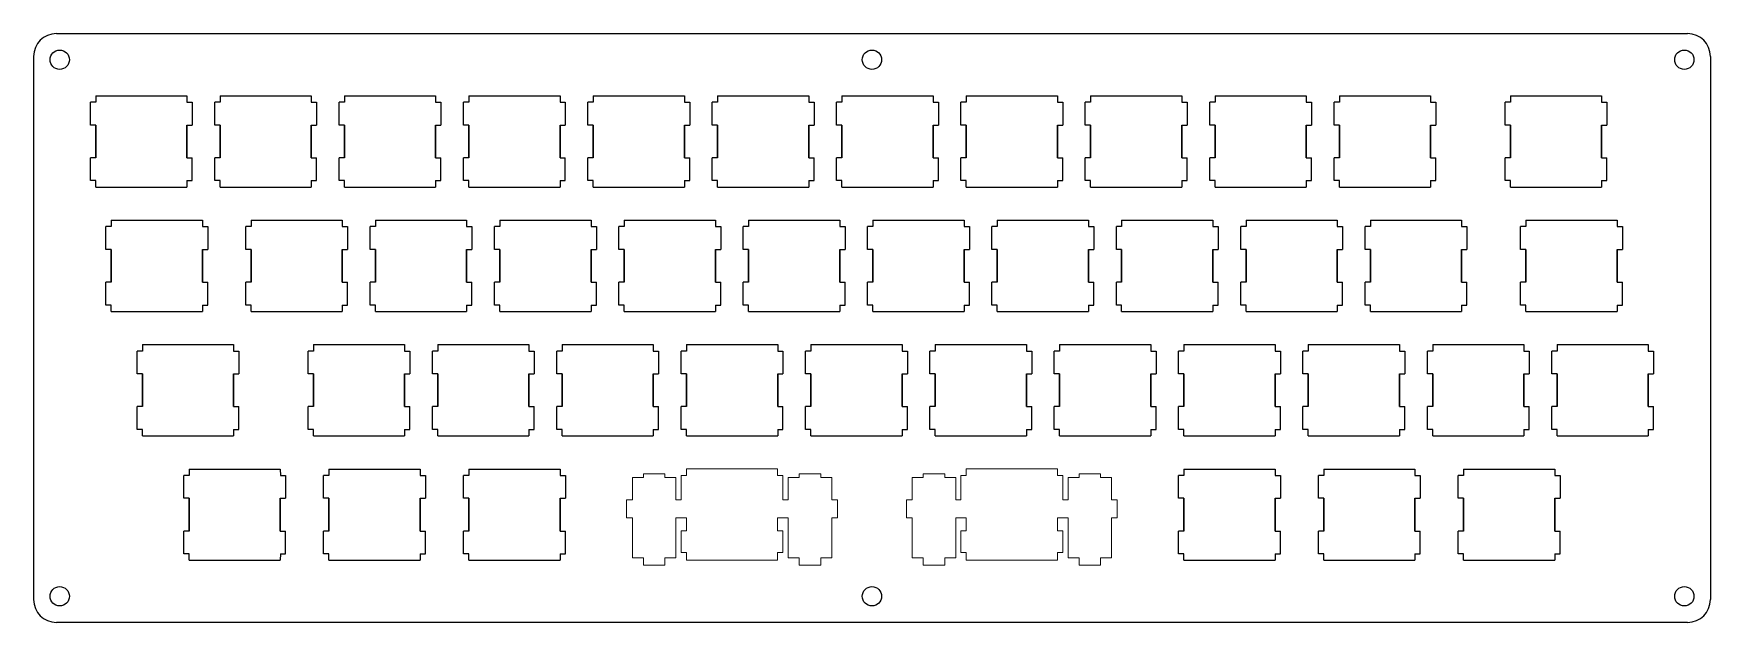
# Model space of a CAD drawing. Header units: millimetres. Extents: x 18 to 275, y 12 to 102.
import ezdxf

# ---------------------------------------------------------------- set-up
doc = ezdxf.new("R2010")
doc.units = ezdxf.units.MM
doc.header["$MEASUREMENT"] = 0
doc.layers.add('Layer 1', color=7, linetype='Continuous')

# ---------------------------------------------------------------- blocks, each defined once
blk = doc.blocks.new('*U1')
for p, q in [((-6.98755, 6.00456), (-7.80035, 6.00456)), ((-6.98755, 6.985), (-6.98755, 6.00456)), ((-6.985, 6.985), (6.985, 6.985)), ((6.985, 6.985), (6.98755, 6.00456)), ((6.98755, 6.00456), (7.80035, 6.00456)), ((-6.985, 2.50444), (-7.80035, 2.50444)), ((6.985, 2.50444), (7.80035, 2.50444)), ((-6.985, -2.50444), (-7.80035, -2.50444)), ((6.985, -2.50444), (7.80035, -2.50444)), ((7.80035, -6.00456), (7.80035, -2.50444)), ((-6.985, -6.985), (-6.98755, -6.985)), ((-6.985, -6.985), (6.985, -6.985)), ((6.98755, -6.00456), (6.985, -6.985)), ((6.98755, -6.00456), (7.80035, -6.00456))]:
    blk.add_line(p, q)
for points in [[(-7.80035, 2.50444), (-7.80035, 6.00456)], [(7.80035, 6.00456), (7.80035, 2.50444)], [(-6.985, -2.50444), (-6.985, 2.50444)], [(-6.985, 2.50444), (-6.985, -2.50444)], [(6.985, 2.50444), (6.985, -2.50444)], [(6.985, -2.50444), (6.985, 2.50444)], [(-7.80035, -6.00456), (-7.80035, -2.50444)], [(-6.98755, -6.985), (-6.98755, -6.00456), (-7.80035, -6.00456)]]:
    blk.add_lwpolyline(points)
blk = doc.blocks.new('*U2')
at = {"color": 0, "linetype": 'ByBlock', "lineweight": -2, "transparency": 16777216}
for p in [(0, 0), (19.05, 0), (38.1, 0), (57.15, 0), (76.2, 0), (95.25, 0), (114.3, 0), (133.35, 0), (152.4, 0), (171.45, 0), (190.5, 0)]:
    blk.add_blockref('*U1', p, dxfattribs=at)
blk = doc.blocks.new('*U3')
for p, q in [((-6.98755, 6.00456), (-7.80035, 6.00456)), ((-6.98755, 6.985), (-6.98755, 6.00456)), ((-6.985, 6.985), (6.985, 6.985)), ((6.985, 6.985), (6.98755, 6.00456)), ((6.98755, 6.00456), (7.80035, 6.00456)), ((-6.985, 2.50444), (-7.80035, 2.50444)), ((6.985, 2.50444), (7.80035, 2.50444)), ((-6.985, -2.50444), (-7.80035, -2.50444)), ((6.985, -2.50444), (7.80035, -2.50444)), ((7.80035, -6.00456), (7.80035, -2.50444)), ((-6.985, -6.985), (-6.98755, -6.985)), ((-6.985, -6.985), (6.985, -6.985)), ((6.98755, -6.00456), (6.985, -6.985)), ((6.98755, -6.00456), (7.80035, -6.00456))]:
    blk.add_line(p, q)
for points in [[(-7.80035, 2.50444), (-7.80035, 6.00456)], [(7.80035, 6.00456), (7.80035, 2.50444)], [(-6.985, -2.50444), (-6.985, 2.50444)], [(-6.985, 2.50444), (-6.985, -2.50444)], [(6.985, 2.50444), (6.985, -2.50444)], [(6.985, -2.50444), (6.985, 2.50444)], [(-7.80035, -6.00456), (-7.80035, -2.50444)], [(-6.98755, -6.985), (-6.98755, -6.00456), (-7.80035, -6.00456)]]:
    blk.add_lwpolyline(points)
blk = doc.blocks.new('*U4')
at = {"color": 0, "linetype": 'ByBlock', "lineweight": -2, "transparency": 16777216}
blk.add_blockref('*U3', (0, 0), dxfattribs=at)
blk = doc.blocks.new('*U5')
for p, q in [((-6.98755, 6.00456), (-7.80035, 6.00456)), ((-6.98755, 6.985), (-6.98755, 6.00456)), ((-6.985, 6.985), (6.985, 6.985)), ((6.985, 6.985), (6.98755, 6.00456)), ((6.98755, 6.00456), (7.80035, 6.00456)), ((-6.985, 2.50444), (-7.80035, 2.50444)), ((6.985, 2.50444), (7.80035, 2.50444)), ((-6.985, -2.50444), (-7.80035, -2.50444)), ((6.985, -2.50444), (7.80035, -2.50444)), ((7.80035, -6.00456), (7.80035, -2.50444)), ((-6.985, -6.985), (-6.98755, -6.985)), ((-6.985, -6.985), (6.985, -6.985)), ((6.98755, -6.00456), (6.985, -6.985)), ((6.98755, -6.00456), (7.80035, -6.00456))]:
    blk.add_line(p, q)
for points in [[(-7.80035, 2.50444), (-7.80035, 6.00456)], [(7.80035, 6.00456), (7.80035, 2.50444)], [(-6.985, -2.50444), (-6.985, 2.50444)], [(-6.985, 2.50444), (-6.985, -2.50444)], [(6.985, 2.50444), (6.985, -2.50444)], [(6.985, -2.50444), (6.985, 2.50444)], [(-7.80035, -6.00456), (-7.80035, -2.50444)], [(-6.98755, -6.985), (-6.98755, -6.00456), (-7.80035, -6.00456)]]:
    blk.add_lwpolyline(points)
blk = doc.blocks.new('*U6')
at = {"color": 0, "linetype": 'ByBlock', "lineweight": -2, "transparency": 16777216}
blk.add_blockref('*U5', (0, 0), dxfattribs=at)
blk = doc.blocks.new('*U7')
for p, q in [((-6.98755, 6.00456), (-7.80035, 6.00456)), ((-6.98755, 6.985), (-6.98755, 6.00456)), ((-6.985, 6.985), (6.985, 6.985)), ((6.985, 6.985), (6.98755, 6.00456)), ((6.98755, 6.00456), (7.80035, 6.00456)), ((-6.985, 2.50444), (-7.80035, 2.50444)), ((6.985, 2.50444), (7.80035, 2.50444)), ((-6.985, -2.50444), (-7.80035, -2.50444)), ((6.985, -2.50444), (7.80035, -2.50444)), ((7.80035, -6.00456), (7.80035, -2.50444)), ((-6.985, -6.985), (-6.98755, -6.985)), ((-6.985, -6.985), (6.985, -6.985)), ((6.98755, -6.00456), (6.985, -6.985)), ((6.98755, -6.00456), (7.80035, -6.00456))]:
    blk.add_line(p, q)
for points in [[(-7.80035, 2.50444), (-7.80035, 6.00456)], [(7.80035, 6.00456), (7.80035, 2.50444)], [(-6.985, -2.50444), (-6.985, 2.50444)], [(-6.985, 2.50444), (-6.985, -2.50444)], [(6.985, 2.50444), (6.985, -2.50444)], [(6.985, -2.50444), (6.985, 2.50444)], [(-7.80035, -6.00456), (-7.80035, -2.50444)], [(-6.98755, -6.985), (-6.98755, -6.00456), (-7.80035, -6.00456)]]:
    blk.add_lwpolyline(points)
blk = doc.blocks.new('*U8')
at = {"color": 0, "linetype": 'ByBlock', "lineweight": -2, "transparency": 16777216}
blk.add_blockref('*U7', (0, 0), dxfattribs=at)
blk = doc.blocks.new('*U9')
for p, q in [((-6.98755, 6.00456), (-7.80035, 6.00456)), ((-6.98755, 6.985), (-6.98755, 6.00456)), ((-6.985, 6.985), (6.985, 6.985)), ((6.985, 6.985), (6.98755, 6.00456)), ((6.98755, 6.00456), (7.80035, 6.00456)), ((-6.985, 2.50444), (-7.80035, 2.50444)), ((6.985, 2.50444), (7.80035, 2.50444)), ((-6.985, -2.50444), (-7.80035, -2.50444)), ((6.985, -2.50444), (7.80035, -2.50444)), ((7.80035, -6.00456), (7.80035, -2.50444)), ((-6.985, -6.985), (-6.98755, -6.985)), ((-6.985, -6.985), (6.985, -6.985)), ((6.98755, -6.00456), (6.985, -6.985)), ((6.98755, -6.00456), (7.80035, -6.00456))]:
    blk.add_line(p, q)
for points in [[(-7.80035, 2.50444), (-7.80035, 6.00456)], [(7.80035, 6.00456), (7.80035, 2.50444)], [(-6.985, -2.50444), (-6.985, 2.50444)], [(-6.985, 2.50444), (-6.985, -2.50444)], [(6.985, 2.50444), (6.985, -2.50444)], [(6.985, -2.50444), (6.985, 2.50444)], [(-7.80035, -6.00456), (-7.80035, -2.50444)], [(-6.98755, -6.985), (-6.98755, -6.00456), (-7.80035, -6.00456)]]:
    blk.add_lwpolyline(points)
blk = doc.blocks.new('*U10')
at = {"color": 0, "linetype": 'ByBlock', "lineweight": -2, "transparency": 16777216}
for p in [(0, 0), (19.05, 0), (38.1, 0), (57.15, 0), (76.2, 0), (95.25, 0), (114.3, 0), (133.35, 0), (152.4, 0), (171.45, 0)]:
    blk.add_blockref('*U9', p, dxfattribs=at)
blk = doc.blocks.new('*U12')
for p, q in [((-6.98755, 6.00456), (-7.80035, 6.00456)), ((-6.98755, 6.985), (-6.98755, 6.00456)), ((-6.985, 6.985), (6.985, 6.985)), ((6.985, 6.985), (6.98755, 6.00456)), ((6.98755, 6.00456), (7.80035, 6.00456)), ((-6.985, 2.50444), (-7.80035, 2.50444)), ((6.985, 2.50444), (7.80035, 2.50444)), ((-6.985, -2.50444), (-7.80035, -2.50444)), ((6.985, -2.50444), (7.80035, -2.50444)), ((7.80035, -6.00456), (7.80035, -2.50444)), ((-6.985, -6.985), (-6.98755, -6.985)), ((-6.985, -6.985), (6.985, -6.985)), ((6.98755, -6.00456), (6.985, -6.985)), ((6.98755, -6.00456), (7.80035, -6.00456))]:
    blk.add_line(p, q)
for points in [[(-7.80035, 2.50444), (-7.80035, 6.00456)], [(7.80035, 6.00456), (7.80035, 2.50444)], [(-6.985, -2.50444), (-6.985, 2.50444)], [(-6.985, 2.50444), (-6.985, -2.50444)], [(6.985, 2.50444), (6.985, -2.50444)], [(6.985, -2.50444), (6.985, 2.50444)], [(-7.80035, -6.00456), (-7.80035, -2.50444)], [(-6.98755, -6.985), (-6.98755, -6.00456), (-7.80035, -6.00456)]]:
    blk.add_lwpolyline(points)
blk = doc.blocks.new('*U13')
at = {"color": 0, "linetype": 'ByBlock', "lineweight": -2, "transparency": 16777216}
blk.add_blockref('*U12', (0, 0), dxfattribs=at)
blk = doc.blocks.new('*U14')
for p, q in [((-6.98755, 6.00456), (-7.80035, 6.00456)), ((-6.98755, 6.985), (-6.98755, 6.00456)), ((-6.985, 6.985), (6.985, 6.985)), ((6.985, 6.985), (6.98755, 6.00456)), ((6.98755, 6.00456), (7.80035, 6.00456)), ((-6.985, 2.50444), (-7.80035, 2.50444)), ((6.985, 2.50444), (7.80035, 2.50444)), ((-6.985, -2.50444), (-7.80035, -2.50444)), ((6.985, -2.50444), (7.80035, -2.50444)), ((7.80035, -6.00456), (7.80035, -2.50444)), ((-6.985, -6.985), (-6.98755, -6.985)), ((-6.985, -6.985), (6.985, -6.985)), ((6.98755, -6.00456), (6.985, -6.985)), ((6.98755, -6.00456), (7.80035, -6.00456))]:
    blk.add_line(p, q)
for points in [[(-7.80035, 2.50444), (-7.80035, 6.00456)], [(7.80035, 6.00456), (7.80035, 2.50444)], [(-6.985, -2.50444), (-6.985, 2.50444)], [(-6.985, 2.50444), (-6.985, -2.50444)], [(6.985, 2.50444), (6.985, -2.50444)], [(6.985, -2.50444), (6.985, 2.50444)], [(-7.80035, -6.00456), (-7.80035, -2.50444)], [(-6.98755, -6.985), (-6.98755, -6.00456), (-7.80035, -6.00456)]]:
    blk.add_lwpolyline(points)
blk = doc.blocks.new('*U15')
at = {"color": 0, "linetype": 'ByBlock', "lineweight": -2, "transparency": 16777216}
for p in [(0, 0), (19.05, 0), (38.1, 0), (57.15, 0), (76.2, 0), (95.25, 0), (114.3, 0), (133.35, 0), (152.4, 0), (171.45, 0), (190.5, 0)]:
    blk.add_blockref('*U14', p, dxfattribs=at)
blk = doc.blocks.new('*U16')
for p, q in [((-6.98755, 6.00456), (-7.80035, 6.00456)), ((-6.98755, 6.985), (-6.98755, 6.00456)), ((-6.985, 6.985), (6.985, 6.985)), ((6.985, 6.985), (6.98755, 6.00456)), ((6.98755, 6.00456), (7.80035, 6.00456)), ((-6.985, 2.50444), (-7.80035, 2.50444)), ((6.985, 2.50444), (7.80035, 2.50444)), ((-6.985, -2.50444), (-7.80035, -2.50444)), ((6.985, -2.50444), (7.80035, -2.50444)), ((7.80035, -6.00456), (7.80035, -2.50444)), ((-6.985, -6.985), (-6.98755, -6.985)), ((-6.985, -6.985), (6.985, -6.985)), ((6.98755, -6.00456), (6.985, -6.985)), ((6.98755, -6.00456), (7.80035, -6.00456))]:
    blk.add_line(p, q)
for points in [[(-7.80035, 2.50444), (-7.80035, 6.00456)], [(7.80035, 6.00456), (7.80035, 2.50444)], [(-6.985, -2.50444), (-6.985, 2.50444)], [(-6.985, 2.50444), (-6.985, -2.50444)], [(6.985, 2.50444), (6.985, -2.50444)], [(6.985, -2.50444), (6.985, 2.50444)], [(-7.80035, -6.00456), (-7.80035, -2.50444)], [(-6.98755, -6.985), (-6.98755, -6.00456), (-7.80035, -6.00456)]]:
    blk.add_lwpolyline(points)
blk = doc.blocks.new('*U17')
at = {"color": 0, "linetype": 'ByBlock', "lineweight": -2, "transparency": 16777216}
blk.add_blockref('*U16', (0, 0), dxfattribs=at)
blk = doc.blocks.new('*U20')
for p, q in [((-6.98755, 6.00456), (-7.80035, 6.00456)), ((-6.98755, 6.985), (-6.98755, 6.00456)), ((-6.985, 6.985), (6.985, 6.985)), ((6.985, 6.985), (6.98755, 6.00456)), ((6.98755, 6.00456), (7.80035, 6.00456)), ((-6.985, 2.50444), (-7.80035, 2.50444)), ((6.985, 2.50444), (7.80035, 2.50444)), ((-6.985, -2.50444), (-7.80035, -2.50444)), ((6.985, -2.50444), (7.80035, -2.50444)), ((7.80035, -6.00456), (7.80035, -2.50444)), ((-6.985, -6.985), (-6.98755, -6.985)), ((-6.985, -6.985), (6.985, -6.985)), ((6.98755, -6.00456), (6.985, -6.985)), ((6.98755, -6.00456), (7.80035, -6.00456))]:
    blk.add_line(p, q)
for points in [[(-7.80035, 2.50444), (-7.80035, 6.00456)], [(7.80035, 6.00456), (7.80035, 2.50444)], [(-6.985, -2.50444), (-6.985, 2.50444)], [(-6.985, 2.50444), (-6.985, -2.50444)], [(6.985, 2.50444), (6.985, -2.50444)], [(6.985, -2.50444), (6.985, 2.50444)], [(-7.80035, -6.00456), (-7.80035, -2.50444)], [(-6.98755, -6.985), (-6.98755, -6.00456), (-7.80035, -6.00456)]]:
    blk.add_lwpolyline(points)
blk = doc.blocks.new('*U21')
at = {"color": 0, "linetype": 'ByBlock', "lineweight": -2, "transparency": 16777216}
for p in [(0, 0), (21.425, 0), (42.85, 0)]:
    blk.add_blockref('*U20', p, dxfattribs=at)
blk = doc.blocks.new('*U22')
for p, q in [((-6.98755, 6.00456), (-7.80035, 6.00456)), ((-6.98755, 6.985), (-6.98755, 6.00456)), ((-6.985, 6.985), (6.985, 6.985)), ((6.985, 6.985), (6.98755, 6.00456)), ((6.98755, 6.00456), (7.80035, 6.00456)), ((-6.985, 2.50444), (-7.80035, 2.50444)), ((6.985, 2.50444), (7.80035, 2.50444)), ((-6.985, -2.50444), (-7.80035, -2.50444)), ((6.985, -2.50444), (7.80035, -2.50444)), ((7.80035, -6.00456), (7.80035, -2.50444)), ((-6.985, -6.985), (-6.98755, -6.985)), ((-6.985, -6.985), (6.985, -6.985)), ((6.98755, -6.00456), (6.985, -6.985)), ((6.98755, -6.00456), (7.80035, -6.00456))]:
    blk.add_line(p, q)
for points in [[(-7.80035, 2.50444), (-7.80035, 6.00456)], [(7.80035, 6.00456), (7.80035, 2.50444)], [(-6.985, -2.50444), (-6.985, 2.50444)], [(-6.985, 2.50444), (-6.985, -2.50444)], [(6.985, 2.50444), (6.985, -2.50444)], [(6.985, -2.50444), (6.985, 2.50444)], [(-7.80035, -6.00456), (-7.80035, -2.50444)], [(-6.98755, -6.985), (-6.98755, -6.00456), (-7.80035, -6.00456)]]:
    blk.add_lwpolyline(points)
blk = doc.blocks.new('*U23')
at = {"color": 0, "linetype": 'ByBlock', "lineweight": -2, "transparency": 16777216}
for p in [(0, 0), (21.425, 0)]:
    blk.add_blockref('*U22', p, dxfattribs=at)

msp = doc.modelspace()

# ---------------------------------------------------------------- linework, layer by layer
for p, q in [((21.39, 102.33), (146.32, 102.33)), ((17.89, 98.84), (17.89, 15.66)), ((274.75, 98.84), (274.75, 15.66)), ((39.18, 12.16), (21.39, 12.16))]:
    msp.add_line(p, q)
for points in [[(21.39, 102.33), (271.26, 102.33)], [(271.26, 12.16), (21.39, 12.16)]]:
    msp.add_lwpolyline(points)
for centre in [(21.9, 98.33), (146.32, 98.33), (270.75, 98.33), (21.9, 16.17), (146.32, 16.17), (270.75, 16.17)]:
    msp.add_circle(centre, 1.48)
for centre, start, end in [((21.39, 98.84), 90, 180), ((271.26, 98.84), 0, 90), ((21.39, 15.66), 180, 270), ((271.26, 15.66), 270, 0)]:
    msp.add_arc(centre, 3.49, start, end)
at = {"layer": 'Layer 1', "color": 0, "lineweight": 9}
for points in [[(111.3, 34.36), (111.3, 34.36), (109.62, 34.36), (109.62, 34.36)], [(109.62, 34.36), (109.62, 34.36), (109.62, 30.96), (109.62, 30.96)], [(114.6, 34.9), (114.6, 34.9), (111.3, 34.9), (111.3, 34.9)], [(111.3, 34.9), (111.3, 34.9), (111.3, 34.36), (111.3, 34.36)], [(114.6, 34.36), (114.6, 34.36), (114.6, 34.9), (114.6, 34.9)], [(116.28, 34.36), (116.28, 34.36), (114.6, 34.36), (114.6, 34.36)], [(116.28, 34.36), (116.28, 34.36), (116.28, 34.36), (116.28, 34.36)], [(116.28, 30.96), (116.28, 30.96), (116.28, 34.36), (116.28, 34.36)], [(117.9, 34.68), (117.9, 34.68), (117.09, 34.68), (117.09, 34.68)], [(117.09, 34.68), (117.09, 34.68), (117.09, 30.96), (117.09, 30.96)], [(131.87, 35.66), (131.87, 35.66), (117.9, 35.66), (117.9, 35.66)], [(117.9, 35.66), (117.9, 35.66), (117.9, 34.68), (117.9, 34.68)], [(131.87, 34.68), (131.87, 34.68), (131.87, 35.66), (131.87, 35.66)], [(132.68, 34.68), (132.68, 34.68), (131.87, 34.68), (131.87, 34.68)], [(132.68, 30.96), (132.68, 30.96), (132.68, 34.68), (132.68, 34.68)], [(135.17, 34.36), (135.17, 34.36), (133.5, 34.36), (133.5, 34.36)], [(133.5, 34.36), (133.5, 34.36), (133.5, 30.96), (133.5, 30.96)], [(138.48, 34.9), (138.48, 34.9), (135.17, 34.9), (135.17, 34.9)], [(135.17, 34.9), (135.17, 34.9), (135.17, 34.36), (135.17, 34.36)], [(138.48, 34.36), (138.48, 34.36), (138.48, 34.9), (138.48, 34.9)], [(140.15, 34.36), (140.15, 34.36), (138.48, 34.36), (138.48, 34.36)], [(140.15, 30.96), (140.15, 30.96), (140.15, 34.36), (140.15, 34.36)], [(154.16, 34.36), (154.16, 34.36), (152.48, 34.36), (152.48, 34.36)], [(152.48, 34.36), (152.48, 34.36), (152.48, 30.96), (152.48, 30.96)], [(157.46, 34.9), (157.46, 34.9), (154.16, 34.9), (154.16, 34.9)], [(154.16, 34.9), (154.16, 34.9), (154.16, 34.36), (154.16, 34.36)], [(157.46, 34.36), (157.46, 34.36), (157.46, 34.9), (157.46, 34.9)], [(159.14, 34.36), (159.14, 34.36), (157.46, 34.36), (157.46, 34.36)], [(159.14, 34.36), (159.14, 34.36), (159.14, 34.36), (159.14, 34.36)], [(159.14, 30.96), (159.14, 30.96), (159.14, 34.36), (159.14, 34.36)], [(160.76, 34.68), (160.76, 34.68), (159.95, 34.68), (159.95, 34.68)], [(159.95, 34.68), (159.95, 34.68), (159.95, 30.96), (159.95, 30.96)], [(174.73, 35.66), (174.73, 35.66), (160.76, 35.66), (160.76, 35.66)], [(160.76, 35.66), (160.76, 35.66), (160.76, 34.68), (160.76, 34.68)], [(174.73, 34.68), (174.73, 34.68), (174.73, 35.66), (174.73, 35.66)], [(175.55, 34.68), (175.55, 34.68), (174.73, 34.68), (174.73, 34.68)], [(175.55, 30.96), (175.55, 30.96), (175.55, 34.68), (175.55, 34.68)], [(178.04, 34.36), (178.04, 34.36), (176.36, 34.36), (176.36, 34.36)], [(176.36, 34.36), (176.36, 34.36), (176.36, 30.96), (176.36, 30.96)], [(181.34, 34.9), (181.34, 34.9), (178.04, 34.9), (178.04, 34.9)], [(178.04, 34.9), (178.04, 34.9), (178.04, 34.36), (178.04, 34.36)], [(181.34, 34.36), (181.34, 34.36), (181.34, 34.9), (181.34, 34.9)], [(183.01, 34.36), (183.01, 34.36), (181.34, 34.36), (181.34, 34.36)], [(183.01, 30.96), (183.01, 30.96), (183.01, 34.36), (183.01, 34.36)], [(109.62, 30.96), (109.62, 30.96), (108.73, 30.96), (108.73, 30.96)], [(108.73, 30.96), (108.73, 30.96), (108.73, 28.17), (108.73, 28.17)], [(117.09, 30.96), (117.09, 30.96), (116.28, 30.96), (116.28, 30.96)], [(133.5, 30.96), (133.5, 30.96), (132.68, 30.96), (132.68, 30.96)], [(141.04, 30.96), (141.04, 30.96), (140.15, 30.96), (140.15, 30.96)], [(141.04, 28.17), (141.04, 28.17), (141.04, 30.96), (141.04, 30.96)], [(152.48, 30.96), (152.48, 30.96), (151.59, 30.96), (151.59, 30.96)], [(151.59, 30.96), (151.59, 30.96), (151.59, 28.17), (151.59, 28.17)], [(159.95, 30.96), (159.95, 30.96), (159.14, 30.96), (159.14, 30.96)], [(176.36, 30.96), (176.36, 30.96), (175.55, 30.96), (175.55, 30.96)], [(183.9, 30.96), (183.9, 30.96), (183.01, 30.96), (183.01, 30.96)], [(183.9, 28.17), (183.9, 28.17), (183.9, 30.96), (183.9, 30.96)], [(108.73, 28.17), (108.73, 28.17), (109.62, 28.17), (109.62, 28.17)], [(109.62, 28.17), (109.62, 28.17), (109.62, 22.07), (109.62, 22.07)], [(116.28, 22.07), (116.28, 22.07), (116.28, 28.17), (116.28, 28.17)], [(116.28, 28.17), (116.28, 28.17), (117.9, 28.17), (117.9, 28.17)], [(117.09, 26.17), (117.09, 26.17), (117.09, 22.86), (117.09, 22.86)], [(117.9, 26.17), (117.9, 26.17), (117.09, 26.17), (117.09, 26.17)], [(117.9, 28.17), (117.9, 28.17), (117.9, 26.17), (117.9, 26.17)], [(131.87, 26.17), (131.87, 26.17), (131.87, 28.17), (131.87, 28.17)], [(131.87, 28.17), (131.87, 28.17), (133.5, 28.17), (133.5, 28.17)], [(132.68, 26.17), (132.68, 26.17), (131.87, 26.17), (131.87, 26.17)], [(132.68, 22.86), (132.68, 22.86), (132.68, 26.17), (132.68, 26.17)], [(133.5, 28.17), (133.5, 28.17), (133.5, 22.07), (133.5, 22.07)], [(140.15, 22.07), (140.15, 22.07), (140.15, 28.17), (140.15, 28.17)], [(140.15, 28.17), (140.15, 28.17), (141.04, 28.17), (141.04, 28.17)], [(151.59, 28.17), (151.59, 28.17), (152.48, 28.17), (152.48, 28.17)], [(152.48, 28.17), (152.48, 28.17), (152.48, 22.07), (152.48, 22.07)], [(159.14, 22.07), (159.14, 22.07), (159.14, 28.17), (159.14, 28.17)], [(159.14, 28.17), (159.14, 28.17), (160.76, 28.17), (160.76, 28.17)], [(159.95, 26.17), (159.95, 26.17), (159.95, 22.86), (159.95, 22.86)], [(160.76, 26.17), (160.76, 26.17), (159.95, 26.17), (159.95, 26.17)], [(160.76, 28.17), (160.76, 28.17), (160.76, 26.17), (160.76, 26.17)], [(174.73, 26.17), (174.73, 26.17), (174.73, 28.17), (174.73, 28.17)], [(174.73, 28.17), (174.73, 28.17), (176.36, 28.17), (176.36, 28.17)], [(175.55, 26.17), (175.55, 26.17), (174.73, 26.17), (174.73, 26.17)], [(175.55, 22.86), (175.55, 22.86), (175.55, 26.17), (175.55, 26.17)], [(176.36, 28.17), (176.36, 28.17), (176.36, 22.07), (176.36, 22.07)], [(183.01, 22.07), (183.01, 22.07), (183.01, 28.17), (183.01, 28.17)], [(183.01, 28.17), (183.01, 28.17), (183.9, 28.17), (183.9, 28.17)], [(109.62, 22.07), (109.62, 22.07), (111.3, 22.07), (111.3, 22.07)], [(111.3, 22.07), (111.3, 22.07), (111.3, 20.93), (111.3, 20.93)], [(111.3, 20.93), (111.3, 20.93), (114.6, 20.93), (114.6, 20.93)], [(114.6, 20.93), (114.6, 20.93), (114.6, 22.07), (114.6, 22.07)], [(114.6, 22.07), (114.6, 22.07), (116.28, 22.07), (116.28, 22.07)], [(117.09, 22.86), (117.09, 22.86), (117.9, 22.86), (117.9, 22.86)], [(117.9, 21.69), (117.9, 21.69), (117.9, 22.86), (117.9, 22.86)], [(117.9, 21.69), (117.9, 21.69), (131.87, 21.69), (131.87, 21.69)], [(131.87, 21.69), (131.87, 21.69), (131.87, 22.86), (131.87, 22.86)], [(131.87, 22.86), (131.87, 22.86), (132.68, 22.86), (132.68, 22.86)], [(133.5, 22.07), (133.5, 22.07), (135.17, 22.07), (135.17, 22.07)], [(133.5, 22.07), (133.5, 22.07), (133.5, 22.07), (133.5, 22.07)], [(135.17, 22.07), (135.17, 22.07), (135.17, 20.93), (135.17, 20.93)], [(135.17, 20.93), (135.17, 20.93), (138.48, 20.93), (138.48, 20.93)], [(138.48, 20.93), (138.48, 20.93), (138.48, 22.07), (138.48, 22.07)], [(138.48, 22.07), (138.48, 22.07), (140.15, 22.07), (140.15, 22.07)], [(152.48, 22.07), (152.48, 22.07), (154.16, 22.07), (154.16, 22.07)], [(154.16, 22.07), (154.16, 22.07), (154.16, 20.93), (154.16, 20.93)], [(154.16, 20.93), (154.16, 20.93), (157.46, 20.93), (157.46, 20.93)], [(157.46, 20.93), (157.46, 20.93), (157.46, 22.07), (157.46, 22.07)], [(157.46, 22.07), (157.46, 22.07), (159.14, 22.07), (159.14, 22.07)], [(159.95, 22.86), (159.95, 22.86), (160.76, 22.86), (160.76, 22.86)], [(160.76, 21.69), (160.76, 21.69), (160.76, 22.86), (160.76, 22.86)], [(160.76, 21.69), (160.76, 21.69), (174.73, 21.69), (174.73, 21.69)], [(174.73, 21.69), (174.73, 21.69), (174.73, 22.86), (174.73, 22.86)], [(174.73, 22.86), (174.73, 22.86), (175.55, 22.86), (175.55, 22.86)], [(176.36, 22.07), (176.36, 22.07), (178.04, 22.07), (178.04, 22.07)], [(176.36, 22.07), (176.36, 22.07), (176.36, 22.07), (176.36, 22.07)], [(178.04, 22.07), (178.04, 22.07), (178.04, 20.93), (178.04, 20.93)], [(178.04, 20.93), (178.04, 20.93), (181.34, 20.93), (181.34, 20.93)], [(181.34, 20.93), (181.34, 20.93), (181.34, 22.07), (181.34, 22.07)], [(181.34, 22.07), (181.34, 22.07), (183.01, 22.07), (183.01, 22.07)]]:
    msp.add_open_spline(points, degree=3, dxfattribs=at)

# ---------------------------------------------------------------- block references
for name, p in [('*U2', (34.4, 85.82)), ('*U4', (251.1, 85.82)), ('*U8', (36.78, 66.77)), ('*U10', (58.2, 66.77)), ('*U6', (253.47, 66.77)), ('*U13', (41.55, 47.72)), ('*U15', (67.74, 47.72)), ('*U17', (48.71, 28.67)), ('*U23', (70.13, 28.67)), ('*U21', (201.08, 28.67))]:
    msp.add_blockref(name, p)

doc.saveas('drawing.dxf')
